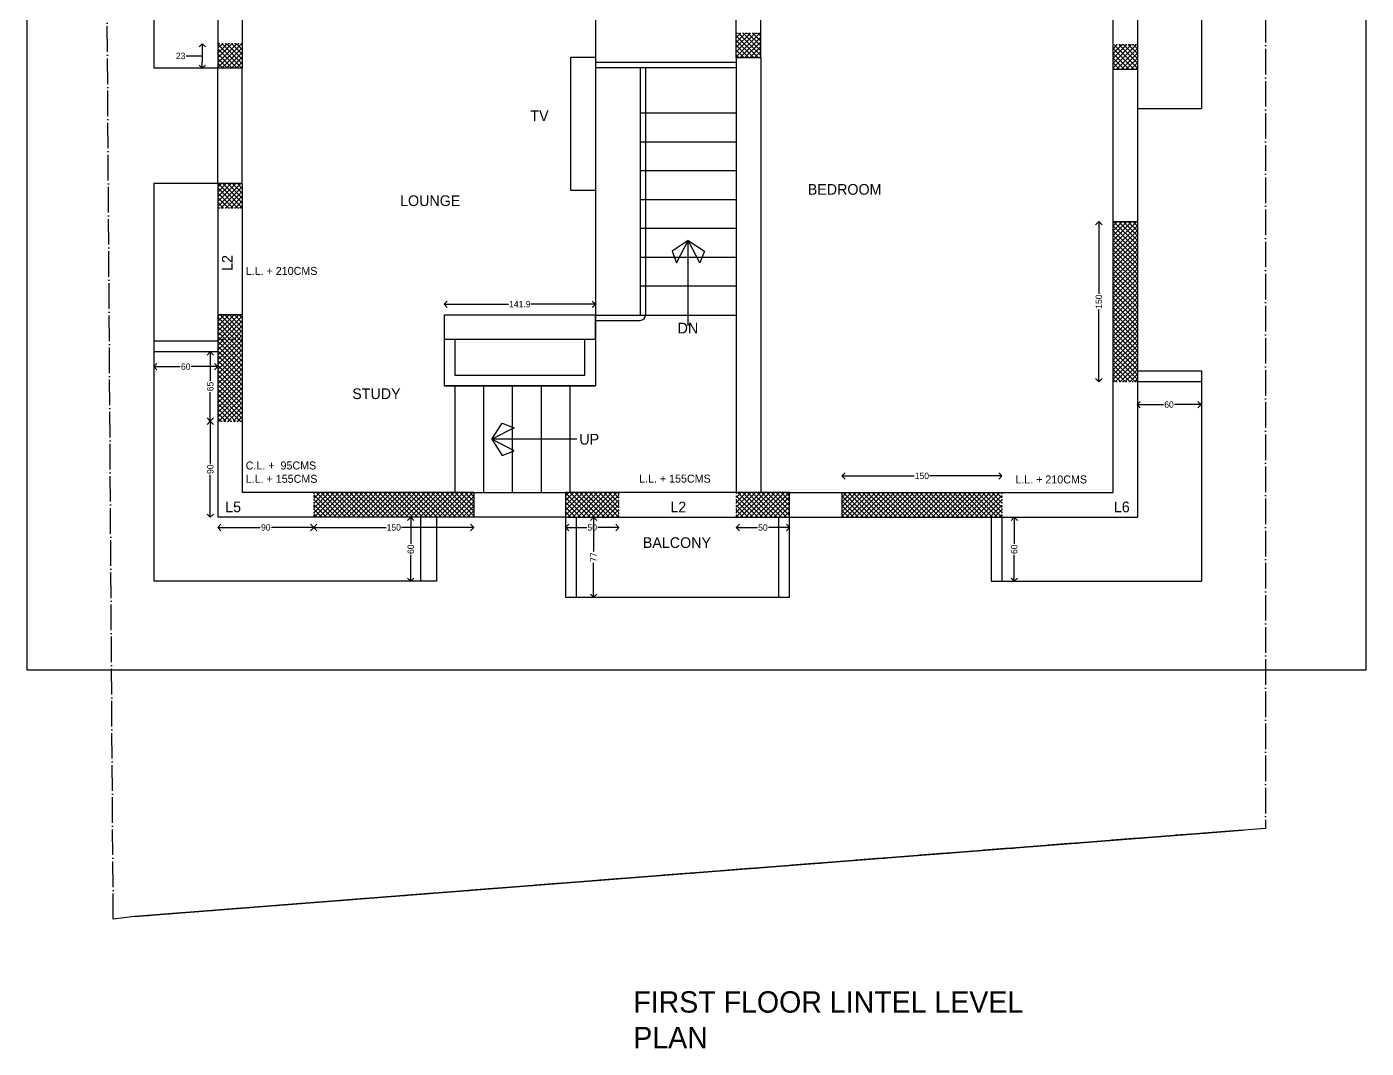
# Model space of a CAD drawing. Header units: metres. Extents: x -16 to 65907, y -5261 to 15511.
# Drawn here: x 17717 to 18972, y 1463 to 2420 of the extents above; entities that cross this region are included whole.
import ezdxf

# ---------------------------------------------------------------- set-up
doc = ezdxf.new("R2010")
doc.units = ezdxf.units.M
doc.header["$PDMODE"] = 67
doc.header["$PDSIZE"] = -5
doc.linetypes.add('ACAD_ISO03W100', pattern=[30, 12, -18])
doc.linetypes.add('ACAD_ISO04W100', pattern=[30, 24, -3, 0, -3])
doc.layers.get('0').update_dxf_attribs({"color": 6})
for name, color, linetype in [('BC-BOUNDARY', 3, 'ACAD_ISO04W100'), ('BC-DIMENSION', 8, 'Continuous'), ('BC-HATCH', 8, 'Continuous'), ('BC-LINTELS', 134, 'Continuous'), ('BC-SUNSHADE', 64, 'Continuous'), ('BC-TEXT', 7, 'Continuous'), ('BC-WALLS', 1, 'Continuous'), ('BC-WHITECOLOR', 7, 'Continuous')]:
    doc.layers.add(name, color=color, linetype=linetype)
doc.styles.add('BC-1IN10-3', font='FreeSans.ttf', dxfattribs={"height": 6})
doc.styles.add('BC-1IN50-1', font='FreeSans.ttf', dxfattribs={"height": 10})
doc.styles.get("Standard").update_dxf_attribs({"font": 'FreeSans.ttf'})
doc.dimstyles.new('BC-1IN10-3', dxfattribs={"dimtxt": 6, "dimasz": 6, "dimexe": 0.18, "dimexo": 0.0625, "dimgap": 1, "dimtad": 0, "dimtoh": 1, "dimzin": 12, "dimdsep": 46, "dimtxsty": 'BC-1IN10-3', "dimblk": 'OPEN90', "dimcen": 0.09, "dimse1": 1, "dimse2": 1, "dimclrd": 256, "dimclre": 256, "dimclrt": 7, "dimadec": 0, "dimazin": 0, "dimtfac": 1, "dimtdec": 1, "dimtofl": 0, "dimtmove": 1, "dimatfit": 3, "dimldrblk": 'OPEN90', "dimfxl": 1, "dimtolj": 1, "dimtzin": 0, "dimlwd": -3, "dimarcsym": 0})

# ---------------------------------------------------------------- blocks, each defined once
blk = doc.blocks.new('_OPEN90')
at = {"color": 0, "linetype": 'ByBlock'}
for p, q in [((0, 0), (-1, 0)), ((-0.5, 0.5), (0, 0)), ((0, 0), (-0.5, -0.5))]:
    blk.add_line(p, q, dxfattribs=at)
blk = doc.blocks.new('*D1742')
at = {"layer": 'BC-DIMENSION', "linetype": 'Continuous', "lineweight": -3}
for p, q in [((18113.8, 2160.5), (18168.2, 2160.5)), ((18243.7, 2160.5), (18189.3, 2160.5))]:
    blk.add_line(p, q, dxfattribs=at)
at = {"layer": 'Defpoints', "color": 0}
for p in [(18249.7, 2160.5), (18107.8, 2150.4), (18249.7, 2150.4)]:
    blk.add_point(p, dxfattribs=at)
at = {"layer": 'BC-DIMENSION', "lineweight": -3, "xscale": 6, "yscale": 6, "zscale": 6, "rotation": 180}
blk.add_blockref('_OPEN90', (18107.8, 2160.5), dxfattribs=at)
at = {"layer": 'BC-DIMENSION', "lineweight": -3, "xscale": 6, "yscale": 6, "zscale": 6}
blk.add_blockref('_OPEN90', (18249.7, 2160.5), dxfattribs=at)
at = {"layer": 'BC-DIMENSION', "color": 7, "insert": (18178.8, 2160.5), "char_height": 6, "attachment_point": 5, "style": 'BC-1IN10-3'}
blk.add_mtext('\\A1;141.9', dxfattribs=at)
blk = doc.blocks.new('*D1746')
at = {"layer": 'BC-DIMENSION', "linetype": 'Continuous', "lineweight": -3}
for p, q in [((17841.7, 2102), (17860.5, 2102)), ((17889.7, 2102), (17870.9, 2102))]:
    blk.add_line(p, q, dxfattribs=at)
at = {"layer": 'Defpoints', "color": 0}
for p in [(17835.7, 2115.9), (17895.7, 2115.9), (17895.7, 2102)]:
    blk.add_point(p, dxfattribs=at)
at = {"layer": 'BC-DIMENSION', "lineweight": -3, "xscale": 6, "yscale": 6, "zscale": 6, "rotation": 180}
blk.add_blockref('_OPEN90', (17835.7, 2102), dxfattribs=at)
at = {"layer": 'BC-DIMENSION', "lineweight": -3, "xscale": 6, "yscale": 6, "zscale": 6}
blk.add_blockref('_OPEN90', (17895.7, 2102), dxfattribs=at)
at = {"layer": 'BC-DIMENSION', "color": 7, "insert": (17865.7, 2102), "char_height": 6, "attachment_point": 5, "style": 'BC-1IN10-3'}
blk.add_mtext('\\A1;60', dxfattribs=at)
blk = doc.blocks.new('*D1954')
at = {"layer": 'BC-HATCH', "lineweight": -3}
for p, q in [((18248, 1954.9), (18248, 1928.7)), ((18248, 1891.9), (18248, 1918.2))]:
    blk.add_line(p, q, dxfattribs=at)
at = {"layer": 'Defpoints', "color": 0}
for p in [(18221.7, 1960.9), (18248, 1960.9), (18221.7, 1885.9)]:
    blk.add_point(p, dxfattribs=at)
at = {"layer": 'BC-HATCH', "lineweight": -3, "xscale": 6, "yscale": 6, "zscale": 6}
for p, rotation in [((18248, 1960.9), 90), ((18248, 1885.9), 270)]:
    blk.add_blockref('_OPEN90', p, dxfattribs=dict(at, rotation=rotation))
at = {"layer": 'BC-HATCH', "color": 7, "insert": (18248, 1923.4), "char_height": 6, "attachment_point": 5, "rotation": 90, "style": 'BC-1IN10-3'}
blk.add_mtext('\\A1;{77}', dxfattribs=at)
blk = doc.blocks.new('*D1955')
at = {"layer": 'BC-HATCH', "lineweight": -3}
for p, q in [((18227.7, 1951.3), (18241.5, 1951.3)), ((18265.7, 1951.3), (18251.9, 1951.3))]:
    blk.add_line(p, q, dxfattribs=at)
at = {"layer": 'Defpoints', "color": 0}
for p in [(18221.7, 1960.9), (18271.7, 1960.9), (18221.7, 1951.3)]:
    blk.add_point(p, dxfattribs=at)
at = {"layer": 'BC-HATCH', "lineweight": -3, "xscale": 6, "yscale": 6, "zscale": 6, "rotation": 180}
blk.add_blockref('_OPEN90', (18221.7, 1951.3), dxfattribs=at)
at = {"layer": 'BC-HATCH', "lineweight": -3, "xscale": 6, "yscale": 6, "zscale": 6}
blk.add_blockref('_OPEN90', (18271.7, 1951.3), dxfattribs=at)
at = {"layer": 'BC-HATCH', "color": 7, "insert": (18246.7, 1951.3), "char_height": 6, "attachment_point": 5, "style": 'BC-1IN10-3'}
blk.add_mtext('\\A1;50', dxfattribs=at)
blk = doc.blocks.new('*D1956')
at = {"layer": 'BC-HATCH', "lineweight": -3}
for p, q in [((18387.7, 1951.3), (18401.5, 1951.3)), ((18425.7, 1951.3), (18411.9, 1951.3))]:
    blk.add_line(p, q, dxfattribs=at)
at = {"layer": 'Defpoints', "color": 0}
for p in [(18381.7, 1960.9), (18431.7, 1960.9), (18431.7, 1951.3)]:
    blk.add_point(p, dxfattribs=at)
at = {"layer": 'BC-HATCH', "lineweight": -3, "xscale": 6, "yscale": 6, "zscale": 6, "rotation": 180}
blk.add_blockref('_OPEN90', (18381.7, 1951.3), dxfattribs=at)
at = {"layer": 'BC-HATCH', "lineweight": -3, "xscale": 6, "yscale": 6, "zscale": 6}
blk.add_blockref('_OPEN90', (18431.7, 1951.3), dxfattribs=at)
at = {"layer": 'BC-HATCH', "color": 7, "insert": (18406.7, 1951.3), "char_height": 6, "attachment_point": 5, "style": 'BC-1IN10-3'}
blk.add_mtext('\\A1;50', dxfattribs=at)
blk = doc.blocks.new('*D1960')
at = {"layer": 'BC-HATCH', "lineweight": -3}
for p, q in [((17881.2, 2398.6), (17881.2, 2387.6)), ((17866.1, 2393.1), (17868.1, 2393.1)), ((17868.1, 2393.1), (17881.2, 2393.1))]:
    blk.add_line(p, q, dxfattribs=at)
at = {"layer": 'Defpoints', "color": 0}
for p in [(17895.7, 2404.6), (17881.2, 2381.6), (17895.7, 2381.6)]:
    blk.add_point(p, dxfattribs=at)
at = {"layer": 'BC-HATCH', "lineweight": -3, "xscale": 6, "yscale": 6, "zscale": 6}
for p, rotation in [((17881.2, 2404.6), 90), ((17881.2, 2381.6), 270)]:
    blk.add_blockref('_OPEN90', p, dxfattribs=dict(at, rotation=rotation))
at = {"layer": 'BC-HATCH', "color": 7, "insert": (17860.9, 2393.1), "char_height": 6, "attachment_point": 5, "style": 'BC-1IN10-3'}
blk.add_mtext('\\A1;23', dxfattribs=at)
blk = doc.blocks.new('*D1961')
at = {"layer": 'BC-HATCH', "lineweight": -3}
for p, q in [((17991.7, 1951.3), (18053.5, 1951.3)), ((18129.7, 1951.3), (18067.9, 1951.3))]:
    blk.add_line(p, q, dxfattribs=at)
at = {"layer": 'Defpoints', "color": 0}
for p in [(17985.7, 1960.9), (18135.7, 1960.9), (18135.7, 1951.3)]:
    blk.add_point(p, dxfattribs=at)
at = {"layer": 'BC-HATCH', "lineweight": -3, "xscale": 6, "yscale": 6, "zscale": 6, "rotation": 180}
blk.add_blockref('_OPEN90', (17985.7, 1951.3), dxfattribs=at)
at = {"layer": 'BC-HATCH', "lineweight": -3, "xscale": 6, "yscale": 6, "zscale": 6}
blk.add_blockref('_OPEN90', (18135.7, 1951.3), dxfattribs=at)
at = {"layer": 'BC-HATCH', "color": 7, "insert": (18060.7, 1951.3), "char_height": 6, "attachment_point": 5, "style": 'BC-1IN10-3'}
blk.add_mtext('\\A1;150', dxfattribs=at)
blk = doc.blocks.new('*D1962')
at = {"layer": 'BC-HATCH', "lineweight": -3}
for p, q in [((17888.7, 2109.9), (17888.7, 2088.7)), ((17888.7, 2056.9), (17888.7, 2078.2))]:
    blk.add_line(p, q, dxfattribs=at)
at = {"layer": 'Defpoints', "color": 0}
for p in [(17888.7, 2115.9), (17895.7, 2115.9), (17895.7, 2050.9)]:
    blk.add_point(p, dxfattribs=at)
at = {"layer": 'BC-HATCH', "lineweight": -3, "xscale": 6, "yscale": 6, "zscale": 6}
for p, rotation in [((17888.7, 2115.9), 90), ((17888.7, 2050.9), 270)]:
    blk.add_blockref('_OPEN90', p, dxfattribs=dict(at, rotation=rotation))
at = {"layer": 'BC-HATCH', "color": 7, "insert": (17888.7, 2083.4), "char_height": 6, "attachment_point": 5, "rotation": 90, "style": 'BC-1IN10-3'}
blk.add_mtext('\\A1;65', dxfattribs=at)
blk = doc.blocks.new('*D1963')
at = {"layer": 'BC-HATCH', "lineweight": -3}
for p, q in [((18486.7, 1999.6), (18548.5, 1999.6)), ((18624.7, 1999.6), (18562.9, 1999.6))]:
    blk.add_line(p, q, dxfattribs=at)
at = {"layer": 'Defpoints', "color": 0}
for p in [(18480.7, 1999.6), (18480.7, 1983.9), (18630.7, 1983.9)]:
    blk.add_point(p, dxfattribs=at)
at = {"layer": 'BC-HATCH', "lineweight": -3, "xscale": 6, "yscale": 6, "zscale": 6, "rotation": 180}
blk.add_blockref('_OPEN90', (18480.7, 1999.6), dxfattribs=at)
at = {"layer": 'BC-HATCH', "lineweight": -3, "xscale": 6, "yscale": 6, "zscale": 6}
blk.add_blockref('_OPEN90', (18630.7, 1999.6), dxfattribs=at)
at = {"layer": 'BC-HATCH', "color": 7, "insert": (18555.7, 1999.6), "char_height": 6, "attachment_point": 5, "style": 'BC-1IN10-3'}
blk.add_mtext('\\A1;150', dxfattribs=at)
blk = doc.blocks.new('*D1964')
at = {"layer": 'BC-HATCH', "lineweight": -3}
for p, q in [((18721.6, 2231.9), (18721.6, 2170.2)), ((18721.6, 2093.9), (18721.6, 2155.7))]:
    blk.add_line(p, q, dxfattribs=at)
at = {"layer": 'Defpoints', "color": 0}
for p in [(18721.6, 2237.9), (18734.7, 2237.9), (18734.7, 2087.9)]:
    blk.add_point(p, dxfattribs=at)
at = {"layer": 'BC-HATCH', "lineweight": -3, "xscale": 6, "yscale": 6, "zscale": 6}
for p, rotation in [((18721.6, 2237.9), 90), ((18721.6, 2087.9), 270)]:
    blk.add_blockref('_OPEN90', p, dxfattribs=dict(at, rotation=rotation))
at = {"layer": 'BC-HATCH', "color": 7, "insert": (18721.6, 2162.9), "char_height": 6, "attachment_point": 5, "rotation": 90, "style": 'BC-1IN10-3'}
blk.add_mtext('\\A1;150', dxfattribs=at)
blk = doc.blocks.new('*D1969')
at = {"layer": 'BC-HATCH', "lineweight": -3}
for p, q in [((17901.7, 1951.3), (17935.5, 1951.3)), ((17979.7, 1951.3), (17945.9, 1951.3))]:
    blk.add_line(p, q, dxfattribs=at)
at = {"layer": 'Defpoints', "color": 0}
for p in [(17895.7, 1960.9), (17985.7, 1960.9), (17895.7, 1951.3)]:
    blk.add_point(p, dxfattribs=at)
at = {"layer": 'BC-HATCH', "lineweight": -3, "xscale": 6, "yscale": 6, "zscale": 6, "rotation": 180}
blk.add_blockref('_OPEN90', (17895.7, 1951.3), dxfattribs=at)
at = {"layer": 'BC-HATCH', "lineweight": -3, "xscale": 6, "yscale": 6, "zscale": 6}
blk.add_blockref('_OPEN90', (17985.7, 1951.3), dxfattribs=at)
at = {"layer": 'BC-HATCH', "color": 7, "insert": (17940.7, 1951.3), "char_height": 6, "attachment_point": 5, "style": 'BC-1IN10-3'}
blk.add_mtext('\\A1;90', dxfattribs=at)
blk = doc.blocks.new('*D1970')
at = {"layer": 'BC-HATCH', "lineweight": -3}
for p, q in [((17888.7, 2044.9), (17888.7, 2011.2)), ((17888.7, 1966.9), (17888.7, 2000.7))]:
    blk.add_line(p, q, dxfattribs=at)
at = {"layer": 'Defpoints', "color": 0}
for p in [(17888.7, 2050.9), (17895.7, 2050.9), (17895.7, 1960.9)]:
    blk.add_point(p, dxfattribs=at)
at = {"layer": 'BC-HATCH', "lineweight": -3, "xscale": 6, "yscale": 6, "zscale": 6}
for p, rotation in [((17888.7, 2050.9), 90), ((17888.7, 1960.9), 270)]:
    blk.add_blockref('_OPEN90', p, dxfattribs=dict(at, rotation=rotation))
at = {"layer": 'BC-HATCH', "color": 7, "insert": (17888.7, 2005.9), "char_height": 6, "attachment_point": 5, "rotation": 90, "style": 'BC-1IN10-3'}
blk.add_mtext('\\A1;90', dxfattribs=at)
blk = doc.blocks.new('*D1971')
at = {"layer": 'BC-HATCH', "lineweight": -3}
for p, q in [((18076.6, 1954.9), (18076.6, 1936.1)), ((18076.6, 1906.9), (18076.6, 1925.7))]:
    blk.add_line(p, q, dxfattribs=at)
at = {"layer": 'Defpoints', "color": 0}
for p in [(18085.7, 1960.9), (18076.6, 1900.9), (18085.7, 1900.9)]:
    blk.add_point(p, dxfattribs=at)
at = {"layer": 'BC-HATCH', "lineweight": -3, "xscale": 6, "yscale": 6, "zscale": 6}
for p, rotation in [((18076.6, 1960.9), 90), ((18076.6, 1900.9), 270)]:
    blk.add_blockref('_OPEN90', p, dxfattribs=dict(at, rotation=rotation))
at = {"layer": 'BC-HATCH', "color": 7, "insert": (18076.6, 1930.9), "char_height": 6, "attachment_point": 5, "rotation": 90, "style": 'BC-1IN10-3'}
blk.add_mtext('\\A1;60', dxfattribs=at)
blk = doc.blocks.new('*D1972')
at = {"layer": 'BC-HATCH', "lineweight": -3}
for p, q in [((18763.4, 2066.4), (18782.2, 2066.4)), ((18811.4, 2066.4), (18792.6, 2066.4))]:
    blk.add_line(p, q, dxfattribs=at)
at = {"layer": 'Defpoints', "color": 0}
for p in [(18757.4, 2079.3), (18817.4, 2079.3), (18817.4, 2066.4)]:
    blk.add_point(p, dxfattribs=at)
at = {"layer": 'BC-HATCH', "lineweight": -3, "xscale": 6, "yscale": 6, "zscale": 6, "rotation": 180}
blk.add_blockref('_OPEN90', (18757.4, 2066.4), dxfattribs=at)
at = {"layer": 'BC-HATCH', "lineweight": -3, "xscale": 6, "yscale": 6, "zscale": 6}
blk.add_blockref('_OPEN90', (18817.4, 2066.4), dxfattribs=at)
at = {"layer": 'BC-HATCH', "color": 7, "insert": (18787.4, 2066.4), "char_height": 6, "attachment_point": 5, "style": 'BC-1IN10-3'}
blk.add_mtext('\\A1;60', dxfattribs=at)
blk = doc.blocks.new('*D1973')
at = {"layer": 'BC-HATCH', "lineweight": -3}
for p, q in [((18642.3, 1954.9), (18642.3, 1936.1)), ((18642.3, 1906.9), (18642.3, 1925.7))]:
    blk.add_line(p, q, dxfattribs=at)
at = {"layer": 'Defpoints', "color": 0}
for p in [(18620.7, 1960.9), (18620.7, 1900.9), (18642.3, 1900.9)]:
    blk.add_point(p, dxfattribs=at)
at = {"layer": 'BC-HATCH', "lineweight": -3, "xscale": 6, "yscale": 6, "zscale": 6}
for p, rotation in [((18642.3, 1960.9), 90), ((18642.3, 1900.9), 270)]:
    blk.add_blockref('_OPEN90', p, dxfattribs=dict(at, rotation=rotation))
at = {"layer": 'BC-HATCH', "color": 7, "insert": (18642.3, 1930.9), "char_height": 6, "attachment_point": 5, "rotation": 90, "style": 'BC-1IN10-3'}
blk.add_mtext('\\A1;60', dxfattribs=at)

msp = doc.modelspace()

# ---------------------------------------------------------------- hatches: boundary and pattern name
at = {"layer": 'BC-HATCH', "linetype": 'Continuous'}
h = msp.add_hatch(dxfattribs=at)
h.set_pattern_fill('ANSI37', color=256, style=0)
h.paths.add_polyline_path([(18404.704, 2391.568), (18404.704, 2414.568), (18381.704, 2414.568), (18381.704, 2391.568)])
h = msp.add_hatch(dxfattribs=at)
h.set_pattern_fill('ANSI37', color=256, style=0)
h.paths.add_polyline_path([(17918.704, 2381.568), (17918.704, 2404.568), (17895.704, 2404.568), (17895.704, 2381.568)])
at = {"layer": 'BC-HATCH', "linetype": 'ACAD_ISO03W100'}
h = msp.add_hatch(dxfattribs=at)
h.set_pattern_fill('ANSI37', color=256, style=0)
h.paths.add_polyline_path([(18757.704, 2380.778), (18757.704, 2403.778), (18734.704, 2403.778), (18734.704, 2380.778)])
at = {"layer": 'BC-HATCH', "linetype": 'Continuous'}
h = msp.add_hatch(dxfattribs=at)
h.set_pattern_fill('ANSI37', color=256, style=0)
h.paths.add_polyline_path([(17918.704, 2250.568), (17918.704, 2273.568), (17895.704, 2273.568), (17895.704, 2250.568)])
h = msp.add_hatch(dxfattribs=at)
h.set_pattern_fill('ANSI37', color=256, style=0)
h.paths.add_polyline_path([(18630.704, 1960.939), (18630.704, 1983.939), (18480.704, 1983.939), (18480.704, 1960.939)])
h.paths.add_polyline_path([(18757.704, 2087.949), (18757.704, 2237.949), (18734.704, 2237.949), (18734.704, 2087.949)])
h = msp.add_hatch(dxfattribs=at)
h.set_pattern_fill('ANSI37', color=256, style=0)
h.paths.add_polyline_path([(17918.704, 2127.568), (17918.704, 2150.568), (17895.704, 2150.568), (17895.704, 2127.568)])
h = msp.add_hatch(dxfattribs=at)
h.set_pattern_fill('ANSI37', color=256, style=0)
h.paths.add_polyline_path([(17918.704, 2050.939), (17918.704, 2127.568), (17895.704, 2127.568), (17895.704, 2050.939)])
h = msp.add_hatch(dxfattribs=at)
h.set_pattern_fill('ANSI37', color=256, style=0)
h.paths.add_polyline_path([(18135.704, 1960.939), (18135.704, 1983.944), (17985.704, 1983.944), (17985.704, 1960.939)])
h = msp.add_hatch(dxfattribs=at)
h.set_pattern_fill('ANSI37', color=256, style=0)
h.paths.add_polyline_path([(18271.704, 1960.939), (18271.704, 1983.939), (18221.704, 1983.939), (18221.704, 1960.939)])
h.paths.add_polyline_path([(18431.704, 1960.939), (18431.692, 1983.939), (18381.704, 1983.939), (18381.704, 1960.939)])

# ---------------------------------------------------------------- linework, layer by layer
for p, q in [((18336.704, 2220.068), (18321.552, 2210.196)), ((18321.552, 2210.196), (18325.838, 2199.125)), ((18325.838, 2199.125), (18336.704, 2220.068)), ((18336.704, 2140.338), (18336.704, 2220.068)), ((18336.704, 2220.068), (18351.856, 2210.196)), ((18347.571, 2199.125), (18336.704, 2220.068)), ((18351.856, 2210.196), (18347.571, 2199.125)), ((18152.561, 2033.939), (18162.434, 2049.091)), ((18162.434, 2049.091), (18173.504, 2044.806)), ((18173.504, 2044.806), (18152.561, 2033.939)), ((18232.292, 2033.939), (18152.561, 2033.939)), ((18152.561, 2033.939), (18162.434, 2018.787)), ((18173.504, 2023.073), (18152.561, 2033.939)), ((18162.434, 2018.787), (18173.504, 2023.073)), ((18856.345, 1667.712), (17817.515, 1586.773)), ((17817.515, 1586.773), (18856.345, 1667.712))]:
    msp.add_line(p, q)
at = {"layer": 'BC-BOUNDARY'}
for p, q in [((18877.746, 2971.604), (18877.746, 1669.38)), ((17797.68, 1584.209), (17789.953, 2749.699)), ((18877.746, 1669.38), (17817.515, 1586.773)), ((17817.515, 1586.773), (17797.68, 1584.209))]:
    msp.add_line(p, q, dxfattribs=at)
at = {"layer": 'BC-LINTELS'}
for p, q in [((17895.704, 2527.568), (17895.704, 2381.568)), ((17918.704, 2527.568), (17918.704, 2381.568)), ((18381.704, 2391.568), (18381.704, 2527.568)), ((18404.704, 2391.568), (18404.704, 2527.568)), ((18381.704, 2391.568), (18404.704, 2391.568)), ((17918.704, 2381.568), (17895.704, 2381.568)), ((18734.704, 2380.778), (18757.704, 2380.778)), ((17918.704, 2273.568), (17895.704, 2273.568)), ((18734.704, 2237.949), (18734.704, 1983.939)), ((18734.704, 2237.949), (18757.704, 2237.949)), ((18757.704, 2237.949), (18757.704, 1960.939)), ((17895.704, 2150.939), (17895.704, 1960.939)), ((17895.704, 2150.939), (17918.704, 2150.939)), ((17895.704, 2150.568), (17895.704, 2127.568)), ((17918.704, 2150.568), (17918.704, 2127.568)), ((18135.704, 1983.944), (18135.704, 1960.939)), ((18480.704, 1983.939), (18734.704, 1983.939)), ((18480.704, 1983.939), (18480.704, 1960.939)), ((18135.704, 1960.939), (17895.704, 1960.939)), ((18480.704, 1960.939), (18757.704, 1960.939))]:
    msp.add_line(p, q, dxfattribs=at)
at = {"layer": 'BC-LINTELS', "linetype": 'Continuous'}
for p, q in [((18734.704, 2486.778), (18734.704, 2380.778)), ((18757.704, 2486.778), (18757.704, 2380.778)), ((17895.704, 2273.568), (17895.704, 2150.568)), ((17918.704, 2273.568), (17918.704, 2150.568)), ((17918.704, 2150.939), (17918.704, 1983.944)), ((18135.704, 1983.944), (17918.704, 1983.944)), ((18431.692, 1983.939), (18221.704, 1983.939)), ((18221.704, 1960.939), (18431.704, 1960.939))]:
    msp.add_line(p, q, dxfattribs=at)
at = {"layer": 'BC-LINTELS', "linetype": 'ACAD_ISO03W100', "ltscale": 0.1}
msp.add_line((17918.704, 2127.568), (17895.704, 2127.568), dxfattribs=at)
at = {"layer": 'BC-SUNSHADE'}
for p, q in [((17835.704, 2527.568), (17835.704, 2381.568)), ((18817.704, 2523.778), (18817.704, 2343.778)), ((17895.704, 2381.568), (17835.704, 2381.568)), ((18757.704, 2343.778), (18817.704, 2343.778)), ((17895.704, 2273.568), (17835.704, 2273.568)), ((17835.704, 2273.568), (17835.704, 1900.939)), ((17835.704, 2125.939), (17835.704, 2115.939)), ((17895.704, 2125.939), (17835.704, 2125.939)), ((17895.704, 2115.939), (17835.704, 2115.939)), ((18757.704, 2097.949), (18817.704, 2097.949)), ((18817.704, 2097.949), (18817.704, 2087.949)), ((18757.704, 2087.949), (18817.704, 2087.949)), ((18817.704, 2087.949), (18817.704, 1900.939)), ((18221.704, 1983.939), (18221.704, 1885.939)), ((18431.692, 1885.939), (18431.692, 1983.939)), ((18085.704, 1960.939), (18085.704, 1900.939)), ((18100.704, 1960.939), (18100.704, 1900.939)), ((18620.704, 1960.939), (18620.704, 1900.939)), ((18630.704, 1960.939), (18630.704, 1900.939)), ((18090.704, 1900.939), (17835.704, 1900.939)), ((18100.704, 1900.939), (18090.704, 1900.939)), ((18620.704, 1900.939), (18630.704, 1900.939)), ((18630.704, 1900.939), (18817.704, 1900.939)), ((18221.704, 1885.939), (18431.692, 1885.939))]:
    msp.add_line(p, q, dxfattribs=at)
at = {"layer": 'BC-WALLS'}
for p, q in [((18381.704, 2391.568), (18381.704, 2150.368)), ((18404.704, 2391.568), (18404.704, 1983.939)), ((17895.704, 2273.568), (17895.704, 2381.568)), ((17918.704, 2273.568), (17918.704, 2381.568)), ((18734.704, 2380.778), (18734.704, 2237.949)), ((18757.704, 2380.778), (18757.704, 2237.949)), ((18249.704, 2150.368), (18107.803, 2150.368)), ((18249.704, 2150.368), (18107.803, 2150.368)), ((18107.803, 2150.368), (18107.817, 2127.368)), ((18249.704, 2127.368), (18249.704, 2150.368)), ((18381.704, 2150.368), (18381.704, 1983.939)), ((18249.704, 2134.668), (18249.704, 2127.368)), ((18249.704, 2127.368), (18107.817, 2127.368)), ((18135.704, 1983.939), (18221.704, 1983.939)), ((18431.692, 1983.939), (18480.704, 1983.939)), ((18221.704, 1960.939), (18135.704, 1960.939)), ((18431.704, 1960.939), (18480.704, 1960.939))]:
    msp.add_line(p, q, dxfattribs=at)
at = {"layer": 'BC-WHITECOLOR'}
for p, q in [((18249.704, 2504.568), (18249.704, 2134.668)), ((18381.704, 2387.068), (18249.704, 2387.068)), ((18381.704, 2382.068), (18249.704, 2382.068)), ((18291.704, 2382.068), (18291.704, 2231.368)), ((18291.704, 2382.068), (18291.704, 2231.368)), ((18296.704, 2382.068), (18296.704, 2231.368)), ((18381.704, 2339.368), (18291.704, 2339.368)), ((18381.704, 2312.368), (18291.704, 2312.368)), ((18381.704, 2285.368), (18291.704, 2285.368)), ((18381.704, 2258.368), (18291.704, 2258.368)), ((18381.704, 2231.368), (18291.704, 2231.368)), ((18291.704, 2231.368), (18291.704, 2150.368)), ((18291.704, 2231.368), (18291.704, 2150.368)), ((18296.704, 2231.368), (18296.704, 2150.368)), ((18381.704, 2204.368), (18291.704, 2204.368)), ((18381.704, 2177.368), (18291.704, 2177.368)), ((18249.704, 2150.368), (18381.704, 2150.368)), ((18249.704, 2145.368), (18291.704, 2145.368)), ((18107.803, 2127.368), (18107.845, 2083.939)), ((18117.788, 2127.368), (18117.86, 2093.939)), ((18239.719, 2093.939), (18239.704, 2127.368)), ((18249.704, 2127.368), (18249.704, 2083.939)), ((18117.86, 2093.939), (18239.719, 2093.939)), ((18249.704, 2083.939), (18107.845, 2083.939)), ((18107.845, 2083.939), (18249.704, 2083.939)), ((18117.803, 2083.939), (18117.803, 1983.939)), ((18144.803, 2083.939), (18144.803, 1983.939)), ((18171.803, 2083.939), (18171.803, 1983.939)), ((18198.803, 2083.939), (18198.803, 1983.939)), ((18225.803, 2083.939), (18225.803, 1983.939)), ((18231.704, 1960.939), (18231.704, 1885.939)), ((18421.746, 1885.934), (18421.704, 1960.934))]:
    msp.add_line(p, q, dxfattribs=at)
at = {"layer": 'BC-WHITECOLOR', "linetype": 'ACAD_ISO03W100', "ltscale": 0.1}
for p, q in [((18381.704, 2414.568), (18404.704, 2414.568)), ((17918.704, 2404.568), (17895.704, 2404.568)), ((18734.704, 2403.778), (18757.704, 2403.778)), ((17918.704, 2250.568), (17895.704, 2250.568)), ((17918.704, 2150.568), (17895.704, 2150.568)), ((17918.704, 2150.568), (17895.704, 2150.568)), ((18734.704, 2087.949), (18757.704, 2087.949)), ((17895.704, 2050.939), (17918.704, 2050.939)), ((17985.704, 1983.944), (17985.704, 1960.939)), ((18271.704, 1960.939), (18271.704, 1983.939)), ((18381.704, 1983.939), (18381.704, 1960.939)), ((18630.704, 1983.939), (18630.704, 1960.939))]:
    msp.add_line(p, q, dxfattribs=at)
at = {"layer": 'BC-WHITECOLOR', "flags": 128}
msp.add_lwpolyline([(18226.704, 2267.068), (18226.704, 2392.068), (18249.704, 2392.068), (18249.704, 2267.068)], close=True, dxfattribs=at)
at = {"layer": 'BC-WHITECOLOR'}
msp.add_arc((18291.704, 2150.368), 5, 270, 0, dxfattribs=at)
at = {"layer": 'Defpoints'}
msp.add_lwpolyline([(17716.663, 2944.013), (17716.663, 1817.967), (18972.233, 1817.967), (18972.233, 2944.013)], close=True, dxfattribs=at)

# ---------------------------------------------------------------- texts
at = {"layer": 'BC-SUNSHADE', "color": 7, "linetype": 'Continuous', "insert": (17904.636, 2199.118), "char_height": 10, "width": 172.6572, "attachment_point": 5, "rotation": 90, "style": 'BC-1IN50-1'}
msp.add_mtext('{\\pxqc;L2}', dxfattribs=at)
at = {"layer": 'BC-SUNSHADE', "color": 7, "linetype": 'Continuous', "char_height": 10, "width": 172.6572, "attachment_point": 5, "style": 'BC-1IN50-1'}
for s, insert in [('{\\pxqc;L5}', (17910.055, 1970.493)), ('{\\pxqc;L2}', (18327.372, 1970.493)), ('{\\pxqc;L6}', (18743.134, 1970.493))]:
    msp.add_mtext(s, dxfattribs=dict(at, insert=insert))
at = {"layer": 'BC-TEXT', "style": 'BC-1IN50-1'}
for s, insert, char_height, width, attachment_point in [('{\\fUbuntu|b0|i0|c0|p34;{\\C7;TV}}', (18197.283, 2337.081), 10, 156.4473, 5), ('{\\fUbuntu|b0|i0|c0|p34;{\\C7;BEDROOM}}', (18483.296, 2268.016), 10, 156.4473, 5), ('{\\fUbuntu|b0|i0|c0|p34;{\\C7;LOUNGE}}', (18094.843, 2257.43), 10, 156.4473, 5), ('{\\pxql;\\FARSimp.shx|c0;{\\C7;\\PL.L. + 210CMS}}', (17921.913, 2197.916), 7.5, 105.17023, 4), ('{\\fUbuntu|b0|i0|c0|p34;{\\C7;DN}}', (18336.387, 2138.186), 10, 156.4473, 5), ('{\\fUbuntu|b0|i0|c0|p34;{\\C7;STUDY}}', (18044.414, 2076.56), 10, 156.4473, 5), ('{\\fUbuntu|b0|i0|c0|p34;{\\C7;UP}}', (18243.924, 2033.903), 10, 156.4473, 5), ('{\\pxql;\\FARSimp.shx|c0;{\\C7;C.L. +  95CMS\\PL.L. + 155CMS}}', (17921.913, 2003.091), 7.5, 105.17023, 4), ('{\\pxql;\\fUbuntu|b0|i0|c0|p34;{\\C7;L.L. + 155CMS}}', (18290.591, 1997.013), 7.5, 105.17023, 4), ('{\\pxql;\\FARSimp.shx|c0;{\\C7;\\PL.L. + 210CMS}}', (18643.339, 2002.516), 7.5, 105.17023, 4), ('{\\fUbuntu|b0|i0|c0|p34;{\\C7;BALCONY}}', (18326.098, 1937.03), 10, 156.4473, 5)]:
    msp.add_mtext(s, dxfattribs=dict(at, insert=insert, char_height=char_height, width=width, attachment_point=attachment_point))
at = {"layer": 'BC-TEXT', "insert": (18285.177, 1516.711), "char_height": 20, "width": 403.22978, "attachment_point": 1}
msp.add_mtext('{\\FARSimp.shx|c0;{\\C7;FIRST FLOOR LINTEL LEVEL PLAN}}', dxfattribs=at)

# ---------------------------------------------------------------- dimensions: what is measured, and where the dimension line sits
at = {"layer": 'BC-DIMENSION', "linetype": 'Continuous'}
for base, p1, p2, picture, middle in [((18249.704, 2160.512), (18107.803, 2150.368), (18249.704, 2150.368), '*D1742', (18178.754, 2160.512)), ((17895.704, 2102.048), (17835.704, 2115.939), (17895.704, 2115.939), '*D1746', (17865.704, 2102.048))]:
    dim = msp.add_linear_dim(base=base, p1=p1, p2=p2, dimstyle='BC-1IN10-3', override={"dimlfac": 1}, dxfattribs=at)
    dim.commit()
    dim.dimension.update_dxf_attribs({"geometry": picture, "text_midpoint": middle})
at = {"layer": 'BC-HATCH'}
for base, p1, p2, picture, middle in [((17881.165, 2381.568), (17895.704, 2404.568), (17895.704, 2381.568), '*D1960', (17865.106, 2393.068)), ((18721.592, 2237.949), (18734.704, 2087.949), (18734.704, 2237.949), '*D1964', (18721.592, 2162.949)), ((17888.73, 2115.939), (17895.704, 2050.939), (17895.704, 2115.939), '*D1962', (17888.73, 2083.439)), ((17888.73, 2050.939), (17895.704, 1960.939), (17895.704, 2050.939), '*D1970', (17888.73, 2005.939)), ((18076.597, 1900.939), (18085.704, 1960.939), (18085.704, 1900.939), '*D1971', (18076.597, 1930.939)), ((18642.324, 1900.939), (18620.704, 1960.939), (18620.704, 1900.939), '*D1973', (18642.324, 1930.939))]:
    dim = msp.add_linear_dim(base=base, p1=p1, p2=p2, angle=90, dimstyle='BC-1IN10-3', override={"dimlfac": 1}, dxfattribs=at)
    dim.commit()
    dim.dimension.update_dxf_attribs({"geometry": picture, "text_midpoint": middle})
for base, p1, p2, picture, middle in [((18817.422, 2066.418), (18757.422, 2079.322), (18817.422, 2079.322), '*D1972', (18787.422, 2066.418)), ((18480.704, 1999.633), (18630.704, 1983.939), (18480.704, 1983.939), '*D1963', (18555.704, 1999.633)), ((17895.704, 1951.325), (17985.704, 1960.939), (17895.704, 1960.939), '*D1969', (17940.704, 1951.325)), ((18135.704, 1951.325), (17985.704, 1960.939), (18135.704, 1960.939), '*D1961', (18060.704, 1951.325)), ((18221.704, 1951.325), (18271.704, 1960.939), (18221.704, 1960.939), '*D1955', (18246.704, 1951.325)), ((18431.704, 1951.325), (18381.704, 1960.939), (18431.704, 1960.939), '*D1956', (18406.704, 1951.325))]:
    dim = msp.add_linear_dim(base=base, p1=p1, p2=p2, dimstyle='BC-1IN10-3', override={"dimlfac": 1}, dxfattribs=at)
    dim.commit()
    dim.dimension.update_dxf_attribs({"geometry": picture, "text_midpoint": middle})
dim = msp.add_linear_dim(base=(18248.039, 1960.939), p1=(18221.704, 1885.939), p2=(18221.704, 1960.939), angle=90, text='{77}', dimstyle='BC-1IN10-3', override={"dimlfac": 1, "dimtolj": 1}, dxfattribs=at)
dim.commit()
dim.dimension.update_dxf_attribs({"geometry": '*D1954', "text_midpoint": (18248.039, 1923.439)})

doc.saveas('drawing.dxf')
